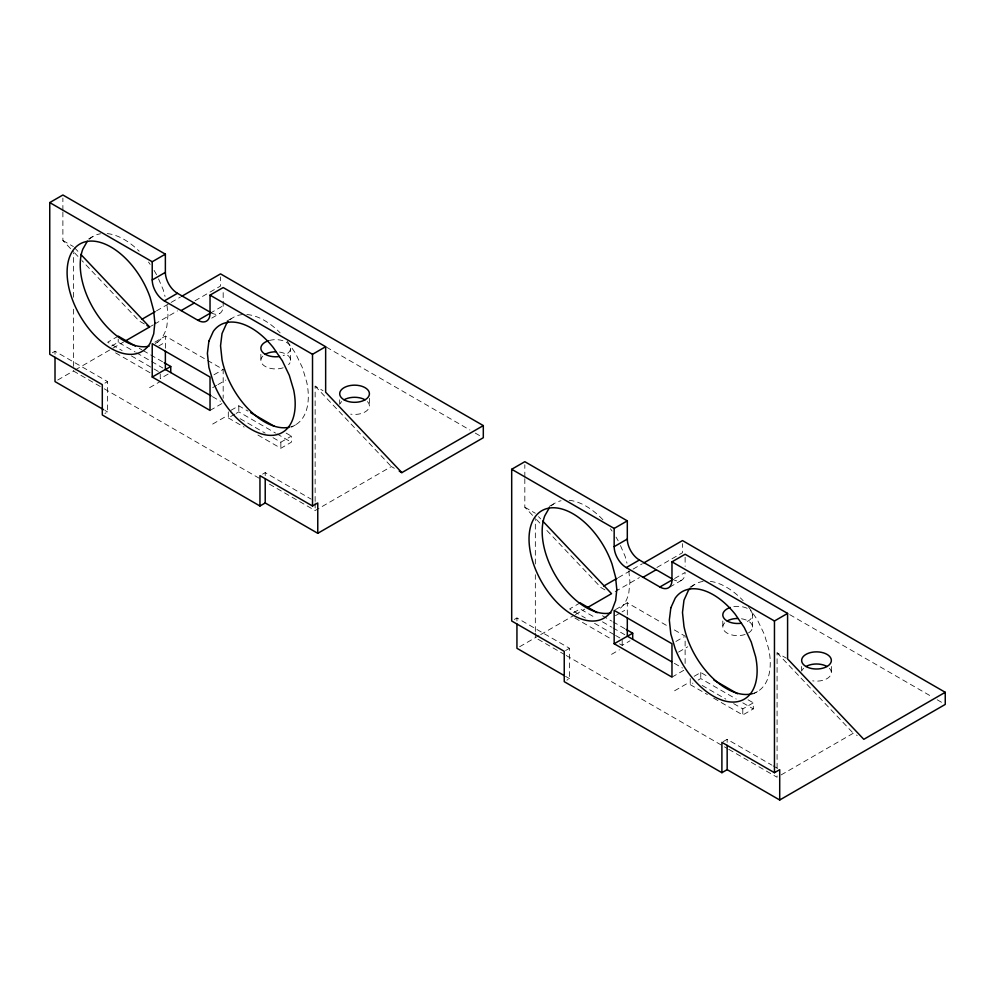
<?xml version="1.0" encoding="UTF-8"?>
<svg xmlns="http://www.w3.org/2000/svg" width="995" height="995" viewBox="0 0 995 995"><rect width="100%" height="100%" fill="white"/><g stroke="black" fill="none" stroke-linecap="round" stroke-linejoin="round"><path stroke-width="0.75" stroke-dasharray="4.97 3.73" d="M62.884 211.947L62.884 240.516L73.468 251.673M62.884 210.418L62.884 198.08M73.394 366.371L73.394 308.015M73.394 297.256L73.394 252.718M165.369 348.225L165.369 336.086L223.178 369.456L223.178 398.286M211.089 312.716A17.089 9.875 60 0 0 223.178 305.739L223.178 289.06M290.59 360.364L290.59 348.225M315.141 501.443L315.141 386.147L323.027 390.699M524.825 478.657L524.825 507.214L535.409 518.37M524.825 477.115L524.825 464.777M535.335 631.539L535.335 574.712M535.335 563.954L535.335 519.415M627.31 614.922L627.31 602.783L667.633 626.066M685.12 663.466L685.12 636.153L673.018 629.176M752.531 627.061L752.531 614.922M777.083 768.14L777.083 652.844L786.274 658.155M88.592 238.987L93.853 235.952M52.374 352.777L55.011 351.26L107.559 381.595L107.559 411.942L104.935 413.46M156.451 310.888L169.809 303.189M171.14 302.418L180.481 297.02M118.206 336.161L107.684 342.23L122.136 350.576M111.627 346.024L118.206 342.23L135.283 352.093M57.698 380.04L73.841 370.725M75.197 369.941L123.641 341.969M150.556 326.435L153.255 324.88M154.598 324.096L177.483 310.888M194.97 300.788L220.542 286.025L220.542 276.921M154.859 342.156L165.369 336.086M155.232 343.511L157.857 341.994M210.032 313.325L223.178 305.739M158.802 345.949L162.745 343.673M211.748 318.114L219.634 313.574M104.935 383.112L107.559 381.595M226.823 321.161L233.39 317.38M168.13 374.083L160.245 378.635L160.245 372.565L131.34 355.887M149.598 387.664L160.108 381.595M213.975 374.767L223.178 369.456M212.669 387.664L216.599 385.388M217.917 384.63L225.803 380.078M210.032 410.425L221.86 403.597M230.927 410.35L238.812 405.798L248.004 411.109M212.669 424.069L225.803 416.495M228.303 411.868L228.303 417.925L234.87 414.144M236.176 413.385L238.812 411.868L275.59 433.099M291.523 427.153L295.465 424.89M273.003 437.676L280.851 442.203L291.361 436.133L291.361 442.203L280.851 448.272L256.013 433.932M262.593 474.142L265.217 472.625L311.199 499.167M269.483 484.179L315.141 510.547L391.346 466.555L396.595 469.59M549.215 506.443L555.795 502.649M514.315 619.475L516.94 617.957L569.501 648.292L569.501 678.64L566.864 680.157M618.392 577.597L631.738 569.886M633.081 569.115L642.422 563.717M580.135 602.858L569.625 608.928L585.396 618.032M573.568 612.721L580.135 608.928L595.905 618.032M519.639 646.738L539.352 635.357M540.683 634.586L574.103 615.296M575.446 614.524L584.799 609.114M615.196 591.577L639.424 577.585M656.911 567.486L682.483 552.722L682.483 543.618M615.482 609.612L627.31 602.783M674.598 578.505L685.12 572.436A17.089 9.875 60 0 1 673.03 579.426M615.482 615.681L620.731 612.646M622.049 611.888L624.673 610.37M669.747 587.087L681.575 580.272M565.558 650.568L569.501 648.292M690.082 587.112L695.331 584.077M619.549 643.815L622.186 645.332L630.059 640.792M611.539 654.362L619.425 649.81M675.916 641.464L683.801 636.912M678.54 652.086L687.744 646.775M671.973 677.122L683.801 670.294M694.174 676.289L700.754 672.496L707.321 676.289M674.598 690.779L687.744 683.192M690.231 678.565L690.231 684.635L692.868 683.117M698.117 680.082L700.754 678.565L736.225 699.037M753.464 693.863L757.406 691.587M733.638 703.614L742.792 708.9L753.302 702.831L753.302 708.9L742.792 714.97L712.681 697.594M723.216 741.598L727.158 739.322L771.821 765.105M781.087 774.931L853.287 733.253L857.23 735.529M326.459 347.168L469.901 429.989M475.262 433.086L480.635 436.183M789.731 614.649L931.842 696.687M937.203 699.783L942.563 702.88M62.884 240.516L73.394 246.573M524.825 507.214L535.335 513.271M144.35 323.947L139.089 320.912L81.938 260.615M604.972 589.886L601.03 587.61L544.937 528.432M139.225 348.3L141.85 349.817M143.168 350.576L162.869 361.956M286.112 433.099L291.361 436.133M602.472 615.756L611.676 621.067M612.982 621.825L624.81 628.653M748.041 699.796L753.302 702.831M136.589 352.852L162.869 368.026M212.42 396.632L220.48 401.283M276.908 433.857L291.361 442.203M602.472 621.825L611.676 627.136M612.982 627.895L624.81 634.723M674.361 663.329L682.421 667.981M742.792 702.831L753.302 708.9M240.181 418.721L265.167 433.148M594.587 623.343L614.301 634.723M615.606 635.482L622.186 639.275L622.186 645.332M702.122 685.418L725.79 699.087M115.569 352.852L151.041 373.324M228.303 417.925L244.148 427.079M574.886 618.032L611.676 639.275M690.231 684.635L707.408 694.535M773.14 765.864L778.401 768.899M73.394 370.973L102.945 388.038M104.288 388.809L261.424 479.528M564.886 654.735L535.335 637.683L535.335 633.069M566.23 655.506L727.395 748.551M728.738 749.334L777.083 777.244L777.083 774.209M104.935 410.425L107.559 411.942M565.558 676.364L569.501 678.64M777.083 652.844L853.287 733.253M538.519 516.629L540.633 518.855M536.467 519.49L540.708 523.955M315.141 386.147L391.346 466.555M74.463 247.693L79.749 253.277M74.525 252.792L80.881 259.496M748.315 606.602L757.406 619.91L764.384 634.437L768.762 649.188A62.076 35.832 60 0 1 753.737 693.254M287.207 341.123L295.465 353.213L302.443 367.74L306.821 382.49A62.076 35.832 60 0 1 290.49 426.954M620.47 545.558L625.171 556.454L626.987 563.158M158.528 278.861L163.23 289.756L165.046 296.46M628.84 570.906L629.934 581.913L628.803 592.945A62.063 35.832 60 0 1 619.798 608.691M167.036 305.577L167.993 315.216L166.861 326.248A62.063 35.832 60 0 1 155.593 343.598M831.36 666.501L831.36 672.57M801.634 666.501L801.634 671.053M742.792 708.9L742.792 714.97M727.158 739.322L727.158 742.357M722.805 620.992L722.805 627.061M700.754 672.496L700.754 678.565M685.12 557.275L685.12 566.379M516.94 617.957L516.94 620.992M369.419 398.286L369.419 405.873M339.693 399.803L339.693 404.356M315.141 502.96L315.141 510.547M280.851 442.203L280.851 448.272M265.217 472.625L265.217 475.66M260.864 354.295L260.864 360.364M238.812 405.798L238.812 411.868M118.206 339.195L118.206 342.23M55.011 351.26L55.011 354.295M230.119 319.718A62.076 35.832 60 0 1 242.481 314.569M246.872 314.544A62.076 35.832 60 0 1 280.155 332.89M89.301 239.173A62.063 35.832 60 0 1 100.545 233.763M107.224 233.601A62.063 35.832 60 0 1 139.201 251.25M148.491 262.058A62.063 35.832 60 0 1 150.158 264.371M154.076 270.404A62.063 35.832 60 0 1 156.936 275.428M367.429 401.582A14.863 8.582 0 0 1 366.347 411.097A14.863 8.582 0 0 1 350.713 414.156M340.203 403.647A14.863 8.582 0 0 1 341.683 401.582M279.57 352.068A14.863 8.582 0 0 1 288.6 364.655M283.165 367.789A14.863 8.582 0 0 1 265.217 366.434A14.863 8.582 0 0 1 262.854 356.073M269.446 340.452A14.863 8.582 0 0 1 288.911 344.258A14.863 8.582 0 0 1 283.165 355.65M691.052 587.348A62.076 35.832 60 0 1 704.423 581.267M710.343 581.391A62.076 35.832 60 0 1 743.165 600.706M551.242 505.87A62.063 35.832 60 0 1 561.068 500.734M569.152 500.298A62.063 35.832 60 0 1 603.244 520.124M610.433 528.755A62.063 35.832 60 0 1 612.087 531.069M616.017 537.101A62.063 35.832 60 0 1 618.181 540.857M829.37 668.279A14.863 8.582 0 0 1 828.288 677.794A14.863 8.582 0 0 1 812.654 680.854M802.132 670.344A14.863 8.582 0 0 1 803.624 668.279M741.511 618.766A14.863 8.582 0 0 1 748.178 633.131M745.093 634.487A14.863 8.582 0 0 1 727.158 633.131A14.863 8.582 0 0 1 724.795 622.77M750.541 610.631A14.863 8.582 0 0 1 745.093 622.348M733.825 606.627A14.863 8.582 0 0 1 748.178 608.853"/><path stroke-width="1.49" d="M165.369 254.16L152.223 261.747L152.223 279.956A17.089 9.875 60 0 0 164.312 300.888L197.943 320.303L211.089 312.716L177.458 293.301A17.089 9.875 60 0 1 165.369 272.369L165.369 254.16L62.884 194.995L49.75 202.582L49.75 354.295L102.298 384.63L102.298 414.977L259.956 505.995L265.217 502.96L317.766 533.308L483.309 437.725L483.309 425.599L220.542 273.886L181.824 296.249M55.011 357.329L55.011 381.595L103.617 409.666M152.223 377.043L152.223 343.673L210.032 377.043L210.032 410.425L152.223 377.043L165.369 369.456L211.077 395.848M165.369 369.456L165.369 351.26M483.309 425.599L401.856 472.625L325.651 392.217L325.651 346.708L223.178 287.543L210.032 295.129L210.032 313.325A17.089 9.875 60 0 1 197.943 320.303M259.956 505.995L259.956 475.66L312.517 505.995L312.517 354.295L325.651 346.708M317.766 533.308L317.766 502.96L312.517 505.995M671.737 578.667L639.387 559.998A17.089 9.875 60 0 1 627.31 539.066L627.31 520.858L524.825 461.692L511.691 469.279L511.691 620.992L564.24 651.327L564.24 681.674L721.897 772.692L727.158 769.657L779.707 800.005L945.25 704.423L945.25 692.296L682.483 540.583L643.765 562.946M516.94 624.027L516.94 648.292L564.24 675.605M614.164 643.74L614.164 610.37L671.973 643.74L671.973 677.122L614.164 643.74L632.696 633.206L632.696 639.275M671.712 580.184L659.884 587L626.253 567.585A17.089 9.875 60 0 1 614.164 546.653L614.164 528.444L627.31 520.858M627.31 617.957L627.31 636.153L671.675 661.774M945.25 692.296L863.797 739.322L787.592 658.914L787.592 613.405L685.12 554.24L671.973 561.827L671.973 580.023A17.089 9.875 60 0 1 659.884 587M721.897 772.692L721.897 742.357L774.458 772.692L774.458 620.992L787.592 613.405M779.707 800.005L779.707 769.657L774.458 772.692M87.336 241.238L82.809 249.16A62.063 35.832 60 0 0 97.398 314.893A62.063 35.832 60 0 0 149.113 346.198M549.277 507.935L544.75 515.858A62.063 35.832 60 0 0 559.339 581.59A62.063 35.832 60 0 0 611.042 612.895M152.223 279.956L165.369 272.369M164.312 300.888L177.458 293.301M141.763 319.37L155.108 311.659M125.532 340.875L149.598 326.982L80.806 254.397M181.127 310.602L194.274 303.015M165.493 369.543L170.754 366.508L170.754 372.565M614.164 546.653L627.31 539.066M626.253 567.585L639.387 559.998M603.704 586.067L617.049 578.369M587.473 607.572L611.539 593.679L542.748 521.094M643.068 577.299L656.215 569.712M49.75 202.582L152.223 261.747M210.032 295.129L312.517 354.295M511.691 469.279L614.164 528.444M671.973 561.827L774.458 620.992M146.974 325.464L149.598 326.982M399.231 471.108L401.856 472.625M118.206 336.161L135.283 346.024M164.187 362.715L170.754 366.508M250.628 412.626L274.284 426.27M580.135 602.858L597.224 612.721M626.129 629.412L632.696 633.206M713.888 680.082L737.531 693.726M727.158 745.392L727.158 769.657M265.217 478.694L265.217 502.96M289.147 427.278A62.076 35.832 60 0 1 222.034 359.767L220.542 345.787L222.034 333.536L226.412 323.848A62.076 35.832 60 0 1 228.153 321.646M344.046 399.803A14.863 8.582 0 0 0 368.909 395.96A14.863 8.582 0 0 0 350.713 385.451A14.863 8.582 0 0 0 344.046 399.803A14.863 8.582 0 0 1 365.065 399.803M265.217 354.295A14.863 8.582 0 0 1 275.727 351.782M279.57 356.508A14.863 8.582 0 0 1 261.996 351.509A14.863 8.582 0 0 1 268.289 340.787M752.431 693.652A62.076 35.832 60 0 1 683.975 626.464L682.483 612.485L683.975 600.234L688.353 590.545A62.076 35.832 60 0 1 690.095 588.343M805.987 666.501A14.863 8.582 0 0 0 830.85 662.658A14.863 8.582 0 0 0 812.654 652.148A14.863 8.582 0 0 0 805.987 666.501A14.863 8.582 0 0 1 827.007 666.501M727.158 620.992A14.863 8.582 0 0 1 737.668 618.48M741.511 623.206A14.863 8.582 0 0 1 723.937 618.206A14.863 8.582 0 0 1 730.231 607.485M154.859 322.803L153.715 333.835L150.282 342.927A62.063 35.832 60 0 1 83.58 321.472A62.063 35.832 60 0 1 83.269 242.419A62.063 35.832 60 0 1 150.096 297.343L153.628 310.415L154.859 322.803M616.8 589.5L615.656 600.532L612.223 609.624A62.063 35.832 60 0 1 545.521 588.182A62.063 35.832 60 0 1 545.21 509.117A62.063 35.832 60 0 1 612.037 564.041L615.569 577.112L616.8 589.5M208.9 341.123L207.395 353.374L208.9 367.354L213.278 382.105A62.076 35.832 60 0 0 268.09 435.238A62.076 35.832 60 0 0 293.687 390.077L289.296 375.314L282.331 360.799L273.239 347.491A62.076 35.832 60 0 0 213.278 331.435L208.9 341.123M670.829 607.821L669.336 620.072L670.829 634.051L675.219 648.802A62.076 35.832 60 0 0 730.031 701.935A62.076 35.832 60 0 0 755.628 656.775L751.237 642.011L744.26 627.497L735.181 614.189A62.076 35.832 60 0 0 675.219 598.132L670.829 607.821"/></g></svg>
